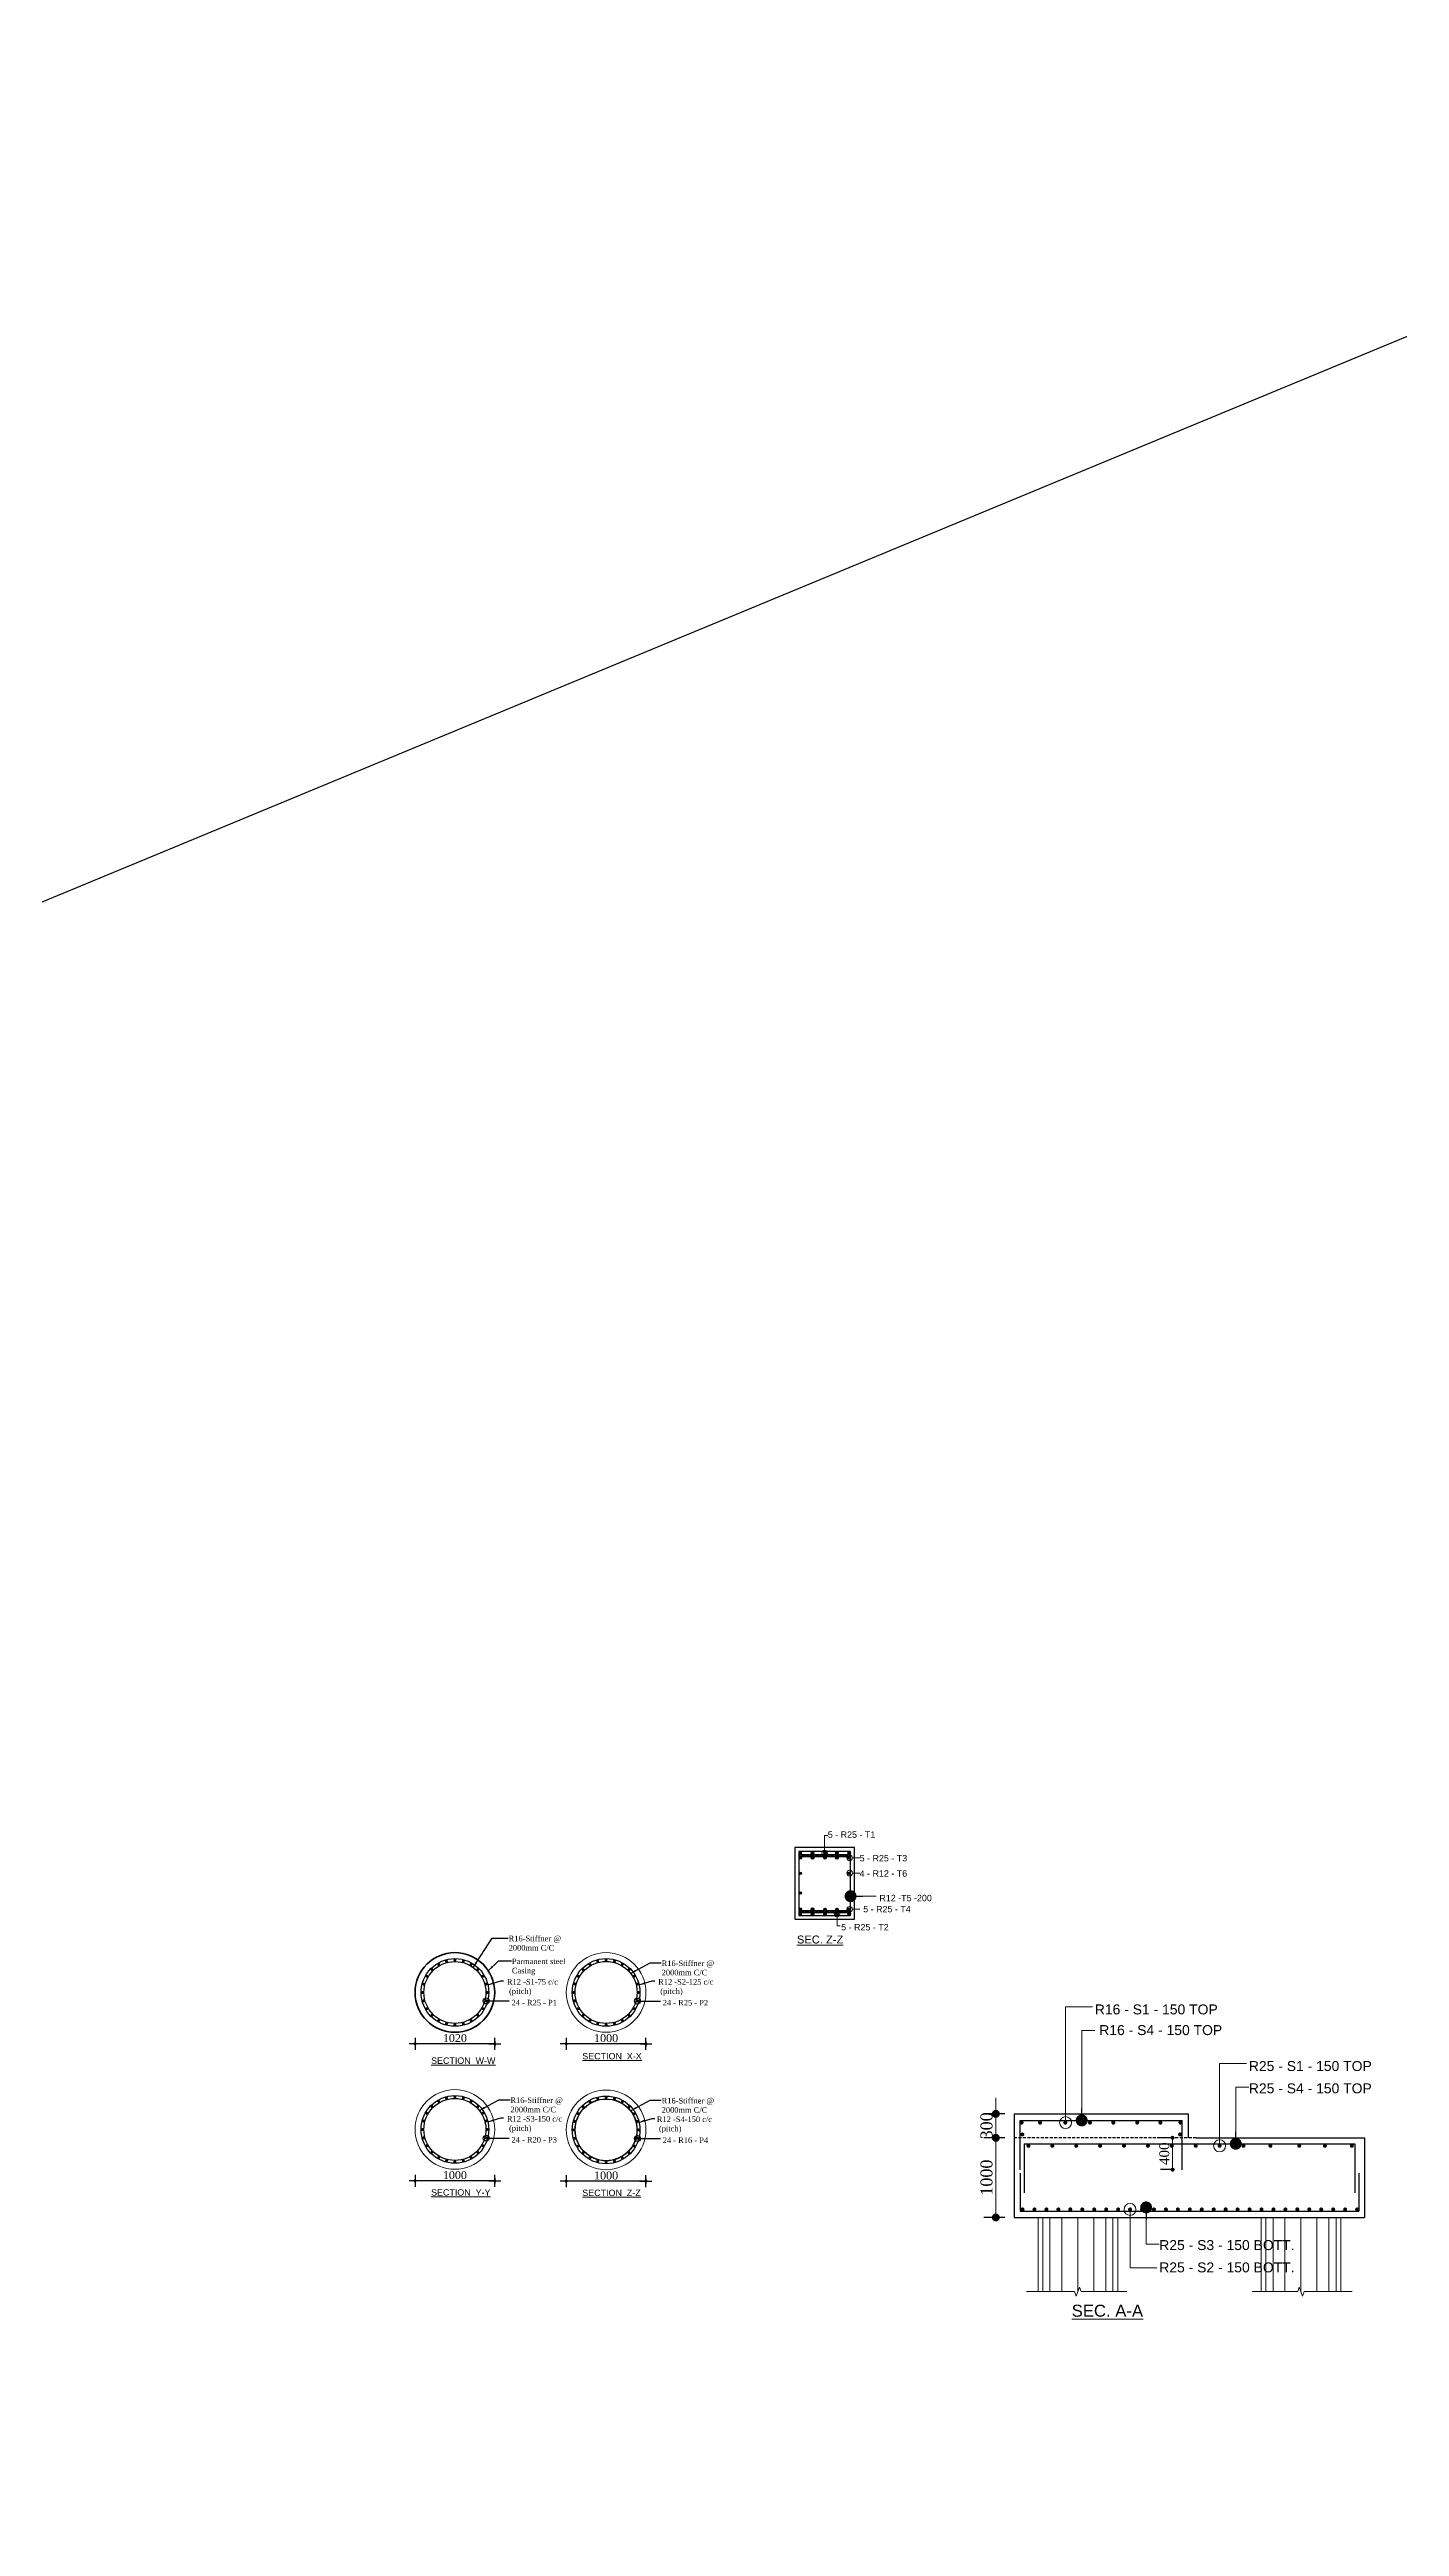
# Model space of a CAD drawing. Header units: millimetres. Extents: x -452357 to 35267, y 81803 to 461763.
# Drawn here: x -206361 to -189416, y 304254 to 335349 of the extents above; entities that cross this region are included whole.
import ezdxf

# ---------------------------------------------------------------- set-up
doc = ezdxf.new("R2010")
doc.units = ezdxf.units.MM
doc.header["$PDMODE"] = 2
doc.linetypes.add('DASHED2', pattern=[0.375, 0.25, -0.125])
doc.layers.get('Defpoints').update_dxf_attribs({"lineweight": 13})
for name, color, linetype, lineweight in [('Abutment W Line', 30, 'Continuous', 18), ('Ber', 12, 'Continuous', 30), ('dim', 96, 'Continuous', 25), ('Dimision', 96, 'Continuous', 18), ('hatch', 65, 'Continuous', 15), ('Hatching', 65, 'Continuous', 20), ('L.L', 200, 'Continuous', 20), ('Pile', 11, 'Continuous', 15), ('Reinf.', 12, 'Continuous', 30), ('Rod', 12, 'Continuous', 30), ('Text', 7, 'Continuous', 15)]:
    doc.layers.add(name, color=color, linetype=linetype, lineweight=lineweight)
doc.layers.add('Pire Line', color=11, linetype='Continuous')
doc.styles.add('ROMANS', font='arial.ttf', dxfattribs={"height": 200})
doc.styles.get("Standard").update_dxf_attribs({"font": 'times.ttf'})
doc.linetypes.add('BATTING', pattern='A,0.00254,-2.54,[134,ltypeshp.shx,S=2.54,R=0,X=-2.54,Y=0],-5.08,[134,ltypeshp.shx,S=2.54,R=180,X=2.54,Y=0],-2.54', length=10.16254)
doc.dimstyles.new('ALTER', dxfattribs={"dimtxt": 110, "dimasz": 65, "dimexe": 95, "dimexo": 100, "dimgap": 30, "dimtad": 1, "dimdec": 0, "dimzin": 0, "dimdsep": 46, "dimtxsty": 'Standard', "dimblk": 'DOT', "dimcen": 35, "dimadec": 0, "dimazin": 0, "dimtfac": 1, "dimtdec": 0, "dimtofl": 0, "dimtmove": 0, "dimatfit": 3, "dimfxl": 1, "dimtolj": 1, "dimtzin": 0, "dimarcsym": 0})
doc.dimstyles.new('ISO-25', dxfattribs={"dimtxt": 175, "dimasz": 100, "dimexe": 65, "dimexo": 115.625, "dimgap": 40, "dimtad": 1, "dimtoh": 1, "dimdec": 0, "dimtxsty": 'Standard', "dimblk": 'DOT', "dimcen": 300, "dimclrd": 256, "dimclre": 256, "dimclrt": 256, "dimadec": 0, "dimazin": 0, "dimtfac": 1, "dimtdec": 0, "dimtix": 1, "dimtmove": 0, "dimatfit": 3, "dimldrblk": 'DOT', "dimfxl": 75, "dimlwd": -1, "dimarcsym": 0})
doc.dimstyles.new('ISO-70', dxfattribs={"dimscale": 0, "dimtxt": 70, "dimasz": 0.75, "dimexe": 35, "dimexo": 35, "dimgap": 20, "dimtad": 1, "dimdec": 0, "dimlfac": -1, "dimzin": 1, "dimdsep": 46, "dimtxsty": 'Standard', "dimblk": 'DIM', "dimcen": 60, "dimclrd": 256, "dimclre": 256, "dimclrt": 256, "dimadec": 0, "dimazin": 0, "dimtfac": 1, "dimtdec": 0, "dimtix": 1, "dimtofl": 0, "dimtmove": 0, "dimatfit": 3, "dimldrblk": 'DOT', "dimfxl": 35, "dimfxlon": 1, "dimtolj": 1, "dimlwd": -1, "dimarcsym": 0})

# ---------------------------------------------------------------- blocks, each defined once
blk = doc.blocks.new('_Dot')
at = {"color": 0, "linetype": 'ByBlock', "lineweight": -2}
blk.add_line((-0.5, 0), (-1, 0), dxfattribs=at)
at = {"color": 0, "linetype": 'ByBlock', "const_width": 0.5}
blk.add_lwpolyline([(-0.25, 0, 1), (0.25, 0, 1)], format="xyb", close=True, dxfattribs=at)
blk = doc.blocks.new('DIM')
at = {"layer": 'dim'}
for p, q in [((-101, 0), (101, 0)), ((0, -101), (0, 101))]:
    blk.add_line(p, q, dxfattribs=at)
at = {"layer": 'dim', "const_width": 25.4}
blk.add_lwpolyline([(-13, 0, 1), (13, 0, 1)], format="xyb", close=True, dxfattribs=at)
blk = doc.blocks.new('*D410')
at = {"layer": 'Defpoints', "color": 0, "ltscale": 30, "transparency": 16777216}
for p in [(-199875, 310957), (-198875, 310957), (-199875, 310313)]:
    blk.add_point(p, dxfattribs=at)
at = {"layer": 'dim', "lineweight": -2, "ltscale": 30, "transparency": 16777216}
for p, q in [((-199875, 310348), (-199875, 310278)), ((-198875, 310348), (-198875, 310278))]:
    blk.add_line(p, q, dxfattribs=at)
at = {"layer": 'dim', "ltscale": 30, "transparency": 16777216}
blk.add_line((-198876, 310313), (-199874, 310313), dxfattribs=at)
at = {"layer": 'dim', "ltscale": 30, "transparency": 16777216, "xscale": 0.75, "yscale": 0.75, "zscale": 0.75, "rotation": 180}
blk.add_blockref('DIM', (-199875, 310313), dxfattribs=at)
at = {"layer": 'dim', "ltscale": 30, "transparency": 16777216, "xscale": 0.75, "yscale": 0.75, "zscale": 0.75}
blk.add_blockref('DIM', (-198875, 310313), dxfattribs=at)
at = {"layer": 'dim', "ltscale": 30, "transparency": 16777216, "insert": (-199375, 310384), "char_height": 100, "attachment_point": 5}
blk.add_mtext('\\A1;1000', dxfattribs=at)
blk = doc.blocks.new('*U328')
at = {"layer": 'Reinf.', "ltscale": 30, "const_width": 18}
blk.add_lwpolyline([(-1, 9, 1), (1, -9, 1)], format="xyb", close=True, dxfattribs=at)
blk = doc.blocks.new('*U329')
at = {"color": 0, "linetype": 'ByBlock', "lineweight": -2, "transparency": 16777216}
for p, rotation in [((-301275, 128801), 240), ((-301211, 128885), 225), ((-301126, 128950), 209.9999999999999), ((-301028, 128990), 194.9999999999999), ((-300923, 129004), 180), ((-300818, 128990), 165), ((-300720, 128950), 150), ((-300636, 128885), 135), ((-300571, 128801), 120), ((-301330, 128597), 270), ((-301316, 128703), 255), ((-301316, 128492), 285), ((-300530, 128703), 105), ((-300530, 128492), 75.00000000000001), ((-300516, 128597), 90), ((-301275, 128394), 299.9999999999999), ((-301211, 128310), 315.0000000000001), ((-301126, 128245), 330.0000000000001), ((-301028, 128205), 345), ((-300818, 128205), 14.99999999999997), ((-300720, 128245), 30), ((-300636, 128310), 44.99999999999999), ((-300571, 128394), 59.99999999999997)]:
    blk.add_blockref('*U328', p, dxfattribs=dict(at, rotation=rotation))
blk.add_blockref('*U328', (-300923, 128191), dxfattribs=at)
blk = doc.blocks.new('*D345')
at = {"layer": 'Defpoints', "color": 0, "ltscale": 30, "transparency": 16777216}
for p in [(-201773, 309238), (-200773, 309238), (-201773, 308593)]:
    blk.add_point(p, dxfattribs=at)
at = {"layer": 'dim', "lineweight": -2, "ltscale": 30, "transparency": 16777216}
for p, q in [((-201773, 308628), (-201773, 308558)), ((-200773, 308628), (-200773, 308558))]:
    blk.add_line(p, q, dxfattribs=at)
at = {"layer": 'dim', "ltscale": 30, "transparency": 16777216}
blk.add_line((-200774, 308593), (-201772, 308593), dxfattribs=at)
at = {"layer": 'dim', "ltscale": 30, "transparency": 16777216, "xscale": 0.75, "yscale": 0.75, "zscale": 0.75, "rotation": 180}
blk.add_blockref('DIM', (-201773, 308593), dxfattribs=at)
at = {"layer": 'dim', "ltscale": 30, "transparency": 16777216, "xscale": 0.75, "yscale": 0.75, "zscale": 0.75}
blk.add_blockref('DIM', (-200773, 308593), dxfattribs=at)
at = {"layer": 'dim', "ltscale": 30, "transparency": 16777216, "insert": (-201273, 308664), "char_height": 100, "attachment_point": 5}
blk.add_mtext('\\A1;1000', dxfattribs=at)
blk = doc.blocks.new('*U322')
at = {"layer": 'Reinf.', "ltscale": 30, "const_width": 18}
blk.add_lwpolyline([(-1, 9, 1), (1, -9, 1)], format="xyb", close=True, dxfattribs=at)
blk = doc.blocks.new('*U323')
at = {"color": 0, "linetype": 'ByBlock', "lineweight": -2, "transparency": 16777216}
for p, rotation in [((-301275, 128801), 240), ((-301211, 128885), 225), ((-301126, 128950), 209.9999999999999), ((-301028, 128990), 194.9999999999999), ((-300923, 129004), 180), ((-300818, 128990), 165), ((-300720, 128950), 150), ((-300636, 128885), 135), ((-300571, 128801), 120), ((-301330, 128597), 270), ((-301316, 128703), 255), ((-301316, 128492), 285), ((-300530, 128703), 105), ((-300530, 128492), 75.00000000000001), ((-300516, 128597), 90), ((-301275, 128394), 299.9999999999999), ((-301211, 128310), 315.0000000000001), ((-301126, 128245), 330.0000000000001), ((-301028, 128205), 345), ((-300818, 128205), 14.99999999999997), ((-300720, 128245), 30), ((-300636, 128310), 44.99999999999999), ((-300571, 128394), 59.99999999999997)]:
    blk.add_blockref('*U322', p, dxfattribs=dict(at, rotation=rotation))
blk.add_blockref('*U322', (-300923, 128191), dxfattribs=at)
blk = doc.blocks.new('*D350')
at = {"layer": 'Defpoints', "color": 0, "ltscale": 30, "transparency": 16777216}
for p in [(-201773, 310957), (-200773, 310957), (-201773, 310313)]:
    blk.add_point(p, dxfattribs=at)
at = {"layer": 'dim', "lineweight": -2, "ltscale": 30, "transparency": 16777216}
for p, q in [((-201773, 310348), (-201773, 310278)), ((-200773, 310348), (-200773, 310278))]:
    blk.add_line(p, q, dxfattribs=at)
at = {"layer": 'dim', "ltscale": 30, "transparency": 16777216}
blk.add_line((-200774, 310313), (-201772, 310313), dxfattribs=at)
at = {"layer": 'dim', "ltscale": 30, "transparency": 16777216, "xscale": 0.75, "yscale": 0.75, "zscale": 0.75, "rotation": 180}
blk.add_blockref('DIM', (-201773, 310313), dxfattribs=at)
at = {"layer": 'dim', "ltscale": 30, "transparency": 16777216, "xscale": 0.75, "yscale": 0.75, "zscale": 0.75}
blk.add_blockref('DIM', (-200773, 310313), dxfattribs=at)
at = {"layer": 'dim', "ltscale": 30, "transparency": 16777216, "insert": (-201273, 310384), "char_height": 100, "attachment_point": 5}
blk.add_mtext('\\A1;1020', dxfattribs=at)
blk = doc.blocks.new('*U324')
at = {"layer": 'Reinf.', "ltscale": 30, "const_width": 18}
blk.add_lwpolyline([(-1, 9, 1), (1, -9, 1)], format="xyb", close=True, dxfattribs=at)
blk = doc.blocks.new('*U325')
at = {"color": 0, "linetype": 'ByBlock', "lineweight": -2, "transparency": 16777216}
for p, rotation in [((-301275, 128801), 240), ((-301211, 128885), 225), ((-301126, 128950), 209.9999999999999), ((-301028, 128990), 194.9999999999999), ((-300923, 129004), 180), ((-300818, 128990), 165), ((-300720, 128950), 150), ((-300636, 128885), 135), ((-300571, 128801), 120), ((-301330, 128597), 270), ((-301316, 128703), 255), ((-301316, 128492), 285), ((-300530, 128703), 105), ((-300530, 128492), 75.00000000000001), ((-300516, 128597), 90), ((-301275, 128394), 299.9999999999999), ((-301211, 128310), 315.0000000000001), ((-301126, 128245), 330.0000000000001), ((-301028, 128205), 345), ((-300818, 128205), 14.99999999999997), ((-300720, 128245), 30), ((-300636, 128310), 44.99999999999999), ((-300571, 128394), 59.99999999999997)]:
    blk.add_blockref('*U324', p, dxfattribs=dict(at, rotation=rotation))
blk.add_blockref('*U324', (-300923, 128191), dxfattribs=at)
blk = doc.blocks.new('*D428')
at = {"layer": 'Defpoints', "color": 0, "ltscale": 3, "transparency": 16777216}
for p in [(-194253, 309433), (-194483, 309133), (-194253, 309133)]:
    blk.add_point(p, dxfattribs=at)
at = {"layer": 'Dimision', "color": 1, "lineweight": -2, "ltscale": 3, "transparency": 16777216}
for p, q in [((-194369, 309433), (-194633, 309433)), ((-194369, 309133), (-194633, 309133))]:
    blk.add_line(p, q, dxfattribs=at)
at = {"layer": 'Dimision', "ltscale": 3, "transparency": 16777216}
for p, q in [((-194483, 309533), (-194483, 309633)), ((-194483, 309433), (-194483, 309133)), ((-194483, 309033), (-194483, 308933))]:
    blk.add_line(p, q, dxfattribs=at)
at = {"layer": 'Dimision', "ltscale": 3, "transparency": 16777216, "xscale": 100, "yscale": 100, "zscale": 100}
for p, rotation in [((-194483, 309433), 270), ((-194483, 309133), 90)]:
    blk.add_blockref('_Dot', p, dxfattribs=dict(at, rotation=rotation))
at = {"layer": 'Dimision', "ltscale": 3, "transparency": 16777216, "insert": (-194599, 309283), "char_height": 150, "attachment_point": 5, "rotation": 90}
blk.add_mtext('300', dxfattribs=at)
blk = doc.blocks.new('*D429')
at = {"layer": 'Defpoints', "color": 0, "ltscale": 0.25, "transparency": 16777216}
for p in [(-194253, 309133), (-194483, 308133), (-194253, 308133)]:
    blk.add_point(p, dxfattribs=at)
at = {"layer": 'Dimision', "color": 1, "lineweight": -2, "ltscale": 0.25, "transparency": 16777216}
for p, q in [((-194369, 309133), (-194633, 309133)), ((-194369, 308133), (-194633, 308133))]:
    blk.add_line(p, q, dxfattribs=at)
at = {"layer": 'Dimision', "ltscale": 0.25, "transparency": 16777216}
blk.add_line((-194483, 309033), (-194483, 308233), dxfattribs=at)
at = {"layer": 'Dimision', "ltscale": 0.25, "transparency": 16777216, "xscale": 100, "yscale": 100, "zscale": 100}
for p, rotation in [((-194483, 309133), 90), ((-194483, 308133), 270)]:
    blk.add_blockref('_Dot', p, dxfattribs=dict(at, rotation=rotation))
at = {"layer": 'Dimision', "ltscale": 0.25, "transparency": 16777216, "insert": (-194599, 308633), "char_height": 150, "attachment_point": 5, "rotation": 90}
blk.add_mtext('1000', dxfattribs=at)
blk = doc.blocks.new('*D430')
at = {"layer": 'Defpoints', "color": 0, "ltscale": 3, "transparency": 16777216}
for p in [(-192264, 309133), (-192143, 309133), (-192143, 308733)]:
    blk.add_point(p, dxfattribs=at)
at = {"layer": 'Dimision', "color": 1, "lineweight": -2, "ltscale": 3, "transparency": 16777216}
for p, q in [((-192259, 309133), (-192414, 309133)), ((-192259, 308733), (-192414, 308733))]:
    blk.add_line(p, q, dxfattribs=at)
at = {"layer": 'Dimision', "ltscale": 3, "transparency": 16777216}
blk.add_line((-192264, 308783), (-192264, 309083), dxfattribs=at)
at = {"layer": 'Dimision', "ltscale": 3, "transparency": 16777216, "xscale": 50, "yscale": 50, "zscale": 50}
for p, rotation in [((-192264, 309133), 90), ((-192264, 308733), 270)]:
    blk.add_blockref('_Dot', p, dxfattribs=dict(at, rotation=rotation))
at = {"layer": 'Dimision', "ltscale": 3, "transparency": 16777216, "insert": (-192368, 308933), "char_height": 125, "attachment_point": 5, "rotation": 90}
blk.add_mtext('400', dxfattribs=at)
blk = doc.blocks.new('*D338')
at = {"layer": 'Defpoints', "color": 0, "ltscale": 30, "transparency": 16777216}
for p in [(-199875, 309233), (-198875, 309233), (-199875, 308588)]:
    blk.add_point(p, dxfattribs=at)
at = {"layer": 'dim', "lineweight": -2, "ltscale": 30, "transparency": 16777216}
for p, q in [((-199875, 308623), (-199875, 308553)), ((-198875, 308623), (-198875, 308553))]:
    blk.add_line(p, q, dxfattribs=at)
at = {"layer": 'dim', "ltscale": 30, "transparency": 16777216}
blk.add_line((-198876, 308588), (-199874, 308588), dxfattribs=at)
at = {"layer": 'dim', "ltscale": 30, "transparency": 16777216, "xscale": 0.75, "yscale": 0.75, "zscale": 0.75, "rotation": 180}
blk.add_blockref('DIM', (-199875, 308588), dxfattribs=at)
at = {"layer": 'dim', "ltscale": 30, "transparency": 16777216, "xscale": 0.75, "yscale": 0.75, "zscale": 0.75}
blk.add_blockref('DIM', (-198875, 308588), dxfattribs=at)
at = {"layer": 'dim', "ltscale": 30, "transparency": 16777216, "insert": (-199375, 308659), "char_height": 100, "attachment_point": 5}
blk.add_mtext('\\A1;1000', dxfattribs=at)
blk = doc.blocks.new('*U326')
at = {"layer": 'Reinf.', "ltscale": 30, "const_width": 18}
blk.add_lwpolyline([(-1, 9, 1), (1, -9, 1)], format="xyb", close=True, dxfattribs=at)
blk = doc.blocks.new('*U327')
at = {"color": 0, "linetype": 'ByBlock', "lineweight": -2, "transparency": 16777216}
for p, rotation in [((-301275, 128801), 240), ((-301211, 128885), 225), ((-301126, 128950), 209.9999999999999), ((-301028, 128990), 194.9999999999999), ((-300923, 129004), 180), ((-300818, 128990), 165), ((-300720, 128950), 150), ((-300636, 128885), 135), ((-300571, 128801), 120), ((-301330, 128597), 270), ((-301316, 128703), 255), ((-301316, 128492), 285), ((-300530, 128703), 105), ((-300530, 128492), 75.00000000000001), ((-300516, 128597), 90), ((-301275, 128394), 299.9999999999999), ((-301211, 128310), 315.0000000000001), ((-301126, 128245), 330.0000000000001), ((-301028, 128205), 345), ((-300818, 128205), 14.99999999999997), ((-300720, 128245), 30), ((-300636, 128310), 44.99999999999999), ((-300571, 128394), 59.99999999999997)]:
    blk.add_blockref('*U326', p, dxfattribs=dict(at, rotation=rotation))
blk.add_blockref('*U326', (-300923, 128191), dxfattribs=at)

msp = doc.modelspace()

# ---------------------------------------------------------------- hatches: boundary and pattern name
at = {"layer": 'Hatching', "ltscale": 3}
h = msp.add_hatch(dxfattribs=at)
h.set_pattern_fill('ANSI31', color=256, scale=5, style=0)
h.set_pattern_definition([(45, (72466.719, 187475.487), (-11.22532015, 11.22532015), [])])
h.paths.add_polyline_path([(-196306.2, 312665.2), (-196956.2, 312665.2), (-196956.2, 312691.1), (-196306.2, 312691.1)])
h = msp.add_hatch(dxfattribs=at)
h.set_pattern_fill('ANSI31', color=256, scale=5, style=0)
h.set_pattern_definition([(315, (72466.719, 437175.666), (-11.22532015, -11.22532015), [])])
h.paths.add_polyline_path([(-196306.2, 311986), (-196956.2, 311986), (-196956.2, 311960), (-196306.2, 311960)])
at = {"layer": 'Rod', "ltscale": 3}
for points in [[(-196921.3, 312709.1, -1), (-196953.3, 312709.1, -1)], [(-196921.3, 312647.2, -1), (-196953.3, 312647.2, -1)], [(-196768.4, 312709.3, -1), (-196800.4, 312709.3, -1)], [(-196768.4, 312647.4, -1), (-196800.4, 312647.4, -1)], [(-196611.1, 312710.4, -1), (-196643.1, 312710.4, -1)], [(-196611.1, 312648.5, -1), (-196643.1, 312648.5, -1)], [(-196461.6, 312710.4, -1), (-196493.6, 312710.4, -1)], [(-196461.6, 312648.5, -1), (-196493.6, 312648.5, -1)], [(-196307.7, 312707.1, -1), (-196339.7, 312707.1, -1)], [(-196307.7, 312647, -1), (-196339.7, 312647, -1)], [(-196921.3, 312452.8, 1), (-196953.3, 312452.8, 1)], [(-196921.3, 312206.6, 1), (-196953.3, 312206.6, 1)], [(-196341.2, 312452.8, -1), (-196309.2, 312452.8, -1)], [(-196341.2, 312206.6, -1), (-196309.2, 312206.6, -1)], [(-196921.3, 312002.8, 1), (-196953.3, 312002.8, 1)], [(-196921.3, 311942, 1), (-196953.3, 311942, 1)], [(-196768.4, 312002.6, 1), (-196800.4, 312002.6, 1)], [(-196768.4, 311941.8, 1), (-196800.4, 311941.8, 1)], [(-196611.1, 312001.5, 1), (-196643.1, 312001.5, 1)], [(-196611.1, 311940.7, 1), (-196643.1, 311940.7, 1)], [(-196461.6, 312001.5, 1), (-196493.6, 312001.5, 1)], [(-196461.6, 311940.7, 1), (-196493.6, 311940.7, 1)], [(-196307.7, 312003, 1), (-196339.7, 312003, 1)], [(-196307.7, 311944, 1), (-196339.7, 311944, 1)]]:
    msp.add_hatch(color=256, dxfattribs=at).paths.add_polyline_path(points)

# ---------------------------------------------------------------- linework, layer by layer
at = {"layer": 'Abutment W Line'}
for points in [[(-192839.1, 307201.4), (-193412.4, 307201.4), (-193432.7, 307257), (-193473.2, 307145.8), (-193493.4, 307201.4), (-194097.6, 307201.4)], [(-191266.8, 307201.4), (-190693.4, 307201.4), (-190673.2, 307257), (-190632.7, 307145.8), (-190612.4, 307201.4), (-190008.3, 307201.4)]]:
    msp.add_lwpolyline(points, dxfattribs=at)
at = {"layer": 'Ber', "ltscale": 3}
for p, q in [((-194177.9, 309351.4), (-192142.9, 309351.4)), ((-194177.9, 308732.5), (-194177.9, 309351.4)), ((-192142.9, 308732.5), (-192142.9, 309351.4)), ((-194127.9, 309057.9), (-189977.9, 309057.9)), ((-194127.9, 309057.9), (-194127.9, 308443.6)), ((-189977.9, 309057.9), (-189977.9, 308443.6)), ((-194177.9, 308689.4), (-194177.9, 308211.8)), ((-189927.9, 308689.4), (-189927.9, 308211.8)), ((-194177.9, 308211.8), (-189927.9, 308211.8))]:
    msp.add_line(p, q, dxfattribs=at)
at = {"layer": 'Ber', "ltscale": 0.25, "const_width": 25}
for points in [[(-194171.7, 309323.7, -1), (-194146.7, 309323.7, -1)], [(-194162.5, 309174.8, -1), (-194137.5, 309174.8, -1)], [(-193941.2, 309323.7, -1), (-193916.2, 309323.7, -1)], [(-193622, 309323.7, -1), (-193597, 309323.7, -1)], [(-193313.4, 309323.7, -1), (-193288.4, 309323.7, -1)], [(-193020.3, 309323.7, -1), (-192995.3, 309323.7, -1)], [(-192720.3, 309323.7, -1), (-192695.3, 309323.7, -1)], [(-192429.3, 309323.7, -1), (-192404.3, 309323.7, -1)], [(-192157.1, 309174.8, 1), (-192182.1, 309174.8, 1)], [(-192178.1, 309323.7, -1), (-192153.1, 309323.7, -1)], [(-194086, 309032.1, -1), (-194061, 309032.1, -1)], [(-193786, 309032.1, -1), (-193761, 309032.1, -1)], [(-193486, 309032.1, -1), (-193461, 309032.1, -1)], [(-193186, 309032.1, -1), (-193161, 309032.1, -1)], [(-192886, 309032.1, -1), (-192861, 309032.1, -1)], [(-192586, 309032.1, -1), (-192561, 309032.1, -1)], [(-192286, 309032.1, -1), (-192261, 309032.1, -1)], [(-191986, 309032.1, -1), (-191961, 309032.1, -1)], [(-191686, 309032.1, -1), (-191661, 309032.1, -1)], [(-191386, 309032.1, -1), (-191361, 309032.1, -1)], [(-191048.1, 309032.1, -1), (-191023.1, 309032.1, -1)], [(-190686, 309032.1, -1), (-190661, 309032.1, -1)], [(-190339.2, 309032.1, 1), (-190364.2, 309032.1, 1)], [(-190025.9, 309032.1, -1), (-190000.9, 309032.1, -1)], [(-194160.1, 308233.8, -1), (-194135.1, 308233.8, -1)], [(-194010.1, 308233.8, -1), (-193985.1, 308233.8, -1)], [(-193860.1, 308233.8, -1), (-193835.1, 308233.8, -1)], [(-193710.1, 308233.8, -1), (-193685.1, 308233.8, -1)], [(-193560.1, 308233.8, -1), (-193535.1, 308233.8, -1)], [(-193410.1, 308233.8, -1), (-193385.1, 308233.8, -1)], [(-193260.1, 308233.8, -1), (-193235.1, 308233.8, -1)], [(-193110.1, 308233.8, -1), (-193085.1, 308233.8, -1)], [(-192960.1, 308233.8, -1), (-192935.1, 308233.8, -1)], [(-192810.1, 308233.8, -1), (-192785.1, 308233.8, -1)], [(-192660.1, 308233.8, -1), (-192635.1, 308233.8, -1)], [(-192510.1, 308233.8, -1), (-192485.1, 308233.8, -1)], [(-192360.1, 308233.8, -1), (-192335.1, 308233.8, -1)], [(-192210.1, 308233.8, -1), (-192185.1, 308233.8, -1)], [(-192060.1, 308233.8, -1), (-192035.1, 308233.8, -1)], [(-191910.1, 308233.8, -1), (-191885.1, 308233.8, -1)], [(-191760.1, 308233.8, -1), (-191735.1, 308233.8, -1)], [(-191610.1, 308233.8, -1), (-191585.1, 308233.8, -1)], [(-191460.1, 308233.8, -1), (-191435.1, 308233.8, -1)], [(-191310.1, 308233.8, -1), (-191285.1, 308233.8, -1)], [(-191160.1, 308233.8, -1), (-191135.1, 308233.8, -1)], [(-191010.1, 308233.8, -1), (-190985.1, 308233.8, -1)], [(-190860.1, 308233.8, -1), (-190835.1, 308233.8, -1)], [(-190710.1, 308233.8, -1), (-190685.1, 308233.8, -1)], [(-190560.1, 308233.8, -1), (-190535.1, 308233.8, -1)], [(-190410.1, 308233.8, -1), (-190385.1, 308233.8, -1)], [(-190260.1, 308233.8, -1), (-190235.1, 308233.8, -1)], [(-190110.1, 308233.8, -1), (-190085.1, 308233.8, -1)], [(-189960.1, 308233.8, -1), (-189935.1, 308233.8, -1)]]:
    msp.add_lwpolyline(points, format="xyb", close=True, dxfattribs=at)
at = {"layer": 'Dimision', "ltscale": 5}
for p, q in [((-196631.7, 312742), (-196631.7, 312927.7)), ((-196631.7, 312927.7), (-196591.1, 312927.7)), ((-196282.4, 312648), (-196191.3, 312648)), ((-196282.4, 312456.5), (-196191.3, 312456.5)), ((-196475.8, 311909.1), (-196475.8, 311792.1)), ((-196282.4, 312001.6), (-196191.3, 312001.6)), ((-196475.8, 311792.1), (-196435.3, 311792.1))]:
    msp.add_line(p, q, dxfattribs=at)
for centre in [(-196631.7, 312706.4), (-196318, 312648), (-196318, 312456.5), (-196475.8, 311944.8), (-196318, 312001.6)]:
    msp.add_circle(centre, 35.6, dxfattribs=at)
at = {"layer": 'hatch', "ltscale": 3}
for p, q in [((-193893.3, 307201.4), (-193893.3, 308132.5)), ((-193802.9, 307201.4), (-193802.9, 308132.5)), ((-193802.9, 307201.4), (-193802.9, 308132.5)), ((-193652.9, 307201.4), (-193652.9, 308132.5)), ((-193452.9, 307201.4), (-193452.9, 308132.5)), ((-193452.9, 307201.4), (-193452.9, 308132.5)), ((-193452.9, 307201.4), (-193452.9, 308132.5)), ((-193452.9, 307201.4), (-193452.9, 308132.5)), ((-193252.9, 307201.4), (-193252.9, 308132.5)), ((-193102.9, 307201.4), (-193102.9, 308132.5)), ((-193102.9, 307201.4), (-193102.9, 308132.5)), ((-193012.5, 307201.4), (-193012.5, 308132.5)), ((-191093.3, 307201.4), (-191093.3, 308132.5)), ((-191002.9, 307201.4), (-191002.9, 308132.5)), ((-191002.9, 307201.4), (-191002.9, 308132.5)), ((-190852.9, 307201.4), (-190852.9, 308132.5)), ((-190652.9, 307201.4), (-190652.9, 308132.5)), ((-190652.9, 307201.4), (-190652.9, 308132.5)), ((-190652.9, 307201.4), (-190652.9, 308132.5)), ((-190652.9, 307201.4), (-190652.9, 308132.5)), ((-190452.9, 307201.4), (-190452.9, 308132.5)), ((-190302.9, 307201.4), (-190302.9, 308132.5)), ((-190302.9, 307201.4), (-190302.9, 308132.5)), ((-190212.5, 307201.4), (-190212.5, 308132.5))]:
    msp.add_line(p, q, dxfattribs=at)
at = {"layer": 'L.L', "ltscale": 5}
for centre in [(-199374.8, 310957.3), (-201273.1, 309237.5), (-199374.8, 309232.6)]:
    msp.add_circle(centre, 500, dxfattribs=at)
at = {"layer": 'Pile', "ltscale": 3}
for points in [[(-193952.9, 308132.5), (-193952.9, 307201.4)], [(-192952.9, 308132.5), (-192952.9, 307201.4)], [(-191152.9, 308132.5), (-191152.9, 307201.4)], [(-190152.9, 308132.5), (-190152.9, 307201.4)]]:
    msp.add_lwpolyline(points, dxfattribs=at)
at = {"layer": 'Pire Line', "ltscale": 3}
for p, q in [((-196956.2, 312691.1), (-196306.2, 312691.1)), ((-196956.2, 312665.2), (-196306.2, 312665.2)), ((-196956.2, 311986), (-196306.2, 311986)), ((-196956.2, 311960), (-196306.2, 311960)), ((-194252.9, 309432.5), (-192067.9, 309432.5)), ((-194252.9, 309432.5), (-194252.9, 308132.5)), ((-192067.9, 309432.5), (-192067.9, 309132.5)), ((-191967.9, 309132.5), (-189852.9, 309132.5)), ((-189852.9, 309132.5), (-189852.9, 308132.5)), ((-194252.9, 308132.5), (-189852.9, 308132.5))]:
    msp.add_line(p, q, dxfattribs=at)
at = {"layer": 'Pire Line', "linetype": 'DASHED2', "ltscale": 150}
msp.add_line((-191967.9, 309132.5), (-194252.9, 309132.5), dxfattribs=at)
at = {"layer": 'Pire Line', "color": 2, "linetype": 'BATTING', "ltscale": 150}
msp.add_lwpolyline([(-138579.4, 293306.2), (-150893.5, 323035.1), (-180622.4, 335349.2), (-210351.3, 323035.1), (-222665.4, 293306.2), (-210351.3, 263577.2), (-180622.4, 251263.1), (-150893.5, 263577.2)], close=True, dxfattribs=at)
at = {"layer": 'Pire Line', "ltscale": 3}
msp.add_lwpolyline([(-197006.2, 312775.6), (-197006.2, 311875.6), (-196256.2, 311875.6), (-196256.2, 312775.6)], close=True, dxfattribs=at)
at = {"layer": 'Pire Line', "lineweight": 100, "ltscale": 3}
msp.add_circle((-201273.1, 310957.3), 500, dxfattribs=at)
at = {"layer": 'Rod', "ltscale": 0.1}
msp.add_lwpolyline([(-196956.2, 312725.6), (-196956.2, 311925.6), (-196306.2, 311925.6), (-196306.2, 312725.6)], close=True, dxfattribs=at)
at = {"layer": 'Rod'}
for centre in [(-196937.3, 312709.1), (-196937.3, 312647.2), (-196784.4, 312709.3), (-196784.4, 312647.4), (-196627.1, 312710.4), (-196627.1, 312648.5), (-196477.6, 312710.4), (-196477.6, 312648.5), (-196323.7, 312707.1), (-196323.7, 312647), (-196937.3, 312452.8), (-196937.3, 312206.6), (-196325.2, 312452.8), (-196325.2, 312206.6), (-196937.3, 312002.8), (-196937.3, 311942), (-196784.4, 312002.6), (-196784.4, 311941.8), (-196627.1, 312001.5), (-196627.1, 311940.7), (-196477.6, 312001.5), (-196477.6, 311940.7), (-196323.7, 312003), (-196323.7, 311944)]:
    msp.add_circle(centre, 16, dxfattribs=at)
at = {"layer": 'Rod', "ltscale": 0.1}
for centre, radius in [((-201273.1, 310957.3), 425), ((-201273.1, 310957.3), 388.6), ((-199374.8, 310957.3), 425), ((-199374.8, 310957.3), 389.3), ((-201273.1, 309237.5), 425), ((-201273.1, 309237.5), 389.3), ((-199374.8, 309232.6), 425), ((-199374.8, 309232.6), 389.3), ((-199374.8, 309232.6), 387.1)]:
    msp.add_circle(centre, radius, dxfattribs=at)

# ---------------------------------------------------------------- block references
for name, p in [('*U325', (99649.9, 182359.9)), ('*U329', (101548.2, 182359.9)), ('*U323', (99649.9, 180640.2)), ('*U327', (101548.2, 180635.2))]:
    msp.add_blockref(name, p)

# ---------------------------------------------------------------- texts
at = {"layer": 'Text', "style": 'ROMANS'}
for s, height, p in [('5 - R25 - T1', 80, (-196591.9, 312899.1)), ('5 - R25 - T3', 80, (-196192, 312603)), ('4 - R12 - T6', 80, (-196192, 312411.5)), ('5 - R25 - T4', 80, (-196147, 311964)), (' R12 -T5 -200', 80, (-195975.3, 312103.1)), ('%%USEC. Z-Z', 100, (-196979.3, 311572.2)), ('5 - R25 - T2', 80, (-196423.7, 311737.2)), ('R16 - S1 - 150 TOP', 125, (-193239.8, 310682.3)), ('R16 - S4 - 150 TOP', 125, (-193184, 310422.6)), ('R25 - S1 - 150 TOP', 125, (-191306.2, 309971.4)), ('R25 - S4 - 150 TOP', 125, (-191306.2, 309691.3)), ('R25 - S3 - 150 BOTT.', 125, (-192431.1, 307723.6)), ('R25 - S2 - 150 BOTT.', 125, (-192431.1, 307443.5)), ('%%USEC. A-A', 150, (-193530.6, 306887.2))]:
    msp.add_text(s, height=height, dxfattribs=at).set_placement(p)
at = {"layer": 'Text', "ltscale": 30, "char_height": 70, "attachment_point": 1}
for s, insert, width in [('R16-Stiffner @ 2000mm C/C', (-200598, 311669.6), 908.973), ('Parmanent steel\\PCasing', (-200557.7, 311383.7), 908.973), ('R16-Stiffner @ 2000mm C/C', (-198677.4, 311359.1), 908.973), ('R12 -S1-75 c/c\\P (pitch)', (-200619.7, 311125.6), 908.973), ('R12 -S2-125 c/c\\P (pitch)', (-198721.4, 311125.6), 908.973), ('24 - R25 - P1', (-200562.3, 310865.3), 7399.401), ('24 - R25 - P2', (-198664, 310864.3), 705.869), ('R12 -S3-150 c/c\\P (pitch)', (-200619.7, 309405.9), 908.973), ('R16-Stiffner @ 2000mm C/C', (-200575.7, 309639.4), 908.973), ('R12 -S4-150 c/c\\P (pitch)', (-198737.9, 309400.9), 908.973), ('R16-Stiffner @ 2000mm C/C', (-198677.4, 309634.4), 908.973), ('R16-Stiffner @ 2000mm C/C', (-198677.4, 309633.7), 908.973), ('24 - R20 - P3', (-200562.3, 309142.9), 549.458), ('24 - R16 - P4', (-198664, 309138), 844.93)]:
    msp.add_mtext(s, dxfattribs=dict(at, insert=insert, width=width))
at = {"layer": 'Text', "char_height": 80, "attachment_point": 1, "style": 'ROMANS'}
for s, insert, width in [('{\\LSECTION  W-W}', (-201571.6, 310141.5), 1503.268), ('{\\LSECTION  X-X}', (-199673.3, 310197.6), 1503.268), ('{\\LSECTION  Y-Y}', (-201571.6, 308487.2), 974.278), ('{\\LSECTION  Z-Z}', (-199673.3, 308482.3), 974.278)]:
    msp.add_mtext(s, dxfattribs=dict(at, insert=insert, width=width))

# ---------------------------------------------------------------- dimensions: what is measured, and where the dimension line sits
at = {"layer": 'dim', "ltscale": 30}
dim = msp.add_linear_dim(base=(-201773.1, 310313), p1=(-200773.1, 310957.3), p2=(-201773.1, 310957.3), text='1020', dimstyle='ISO-70', override={"dimscale": 1, "dimtxt": 100}, dxfattribs=at)
dim.commit()
dim.dimension.update_dxf_attribs({"geometry": '*D350', "text_midpoint": (-201273.1, 310383.9)})
for base, p1, p2, picture, middle in [((-199874.8, 310313), (-198874.8, 310957.3), (-199874.8, 310957.3), '*D410', (-199374.8, 310383.9)), ((-201773.1, 308593.3), (-200773.1, 309237.5), (-201773.1, 309237.5), '*D345', (-201273.1, 308664.1)), ((-199874.8, 308588.3), (-198874.8, 309232.6), (-199874.8, 309232.6), '*D338', (-199374.8, 308659.2))]:
    dim = msp.add_linear_dim(base=base, p1=p1, p2=p2, dimstyle='ISO-70', override={"dimscale": 1, "dimtxt": 100}, dxfattribs=at)
    dim.commit()
    dim.dimension.update_dxf_attribs({"geometry": picture, "text_midpoint": middle})
at = {"layer": 'Dimision', "ltscale": 3}
for base, p1, p2, override, picture, middle in [((-194482.8, 309132.5), (-194252.9, 309432.5), (-194252.9, 309132.5), {"dimtxt": 150, "dimexe": 150, "dimclre": 1}, '*D428', (-194599.1, 309282.5)), ((-192264, 309132.5), (-192142.9, 308732.5), (-192142.9, 309132.5), {"dimtxt": 125, "dimasz": 50, "dimexe": 150, "dimclre": 1}, '*D430', (-192367.6, 308932.5))]:
    dim = msp.add_linear_dim(base=base, p1=p1, p2=p2, angle=90, dimstyle='ISO-25', override=override, dxfattribs=at)
    dim.commit()
    dim.dimension.update_dxf_attribs({"geometry": picture, "text_midpoint": middle})
at = {"layer": 'Dimision', "ltscale": 0.25}
dim = msp.add_linear_dim(base=(-194482.8, 308132.5), p1=(-194252.9, 309132.5), p2=(-194252.9, 308132.5), angle=90, dimstyle='ISO-25', override={"dimtxt": 150, "dimexe": 150, "dimclre": 1, "dimtmove": 1}, dxfattribs=at)
dim.commit()
dim.dimension.update_dxf_attribs({"geometry": '*D429', "text_midpoint": (-194599.1, 308632.5)})

# ---------------------------------------------------------------- leaders
at = {"layer": 'dim', "ltscale": 30}
for points, override in [([(-201043.7, 311271), (-200805.6, 311641), (-200602.6, 311641)], {"dimasz": 75, "dimtad": 0}), ([(-200855.3, 311229.9), (-200723.7, 311355.1), (-200562.4, 311355.1)], {"dimasz": 75, "dimtad": 0}), ([(-199067.7, 311196.5), (-198821.1, 311330.5), (-198682, 311330.5)], {"dimasz": 75, "dimtad": 0}), ([(-200860.5, 311051.4), (-200695.7, 311101.6), (-200662.6, 311101.6)], {"dimasz": 75, "dimtad": 0}), ([(-198962.2, 311051.4), (-198797.4, 311101.6), (-198764.3, 311101.6)], {"dimasz": 75, "dimtad": 0}), ([(-200879.6, 310850.5), (-200589.8, 310850.5)], {"dimasz": 75, "dimtad": 0, "dimldrblk": 'DotBlank'}), ([(-198981.3, 310849.5), (-198691.5, 310849.5)], {"dimasz": 75, "dimtad": 0, "dimldrblk": 'DotBlank'}), ([(-200966, 309476.7), (-200719.4, 309610.7), (-200580.3, 309610.7)], {"dimasz": 75, "dimtad": 0}), ([(-199067.7, 309471.7), (-198821.1, 309605.8), (-198682, 309605.8)], {"dimasz": 75, "dimtad": 0}), ([(-199067.7, 309471.1), (-198821.1, 309605.1), (-198682, 309605.1)], {"dimasz": 75, "dimtad": 0}), ([(-200879.6, 309128.1), (-200589.8, 309128.1)], {"dimasz": 75, "dimtad": 0, "dimldrblk": 'DotBlank'}), ([(-200860.5, 309331.7), (-200695.7, 309381.9), (-200662.6, 309381.9)], {"dimasz": 75, "dimtad": 0}), ([(-198981.3, 309123.2), (-198691.5, 309123.2)], {"dimasz": 75, "dimtad": 0, "dimldrblk": 'DotBlank'}), ([(-198962.2, 309326.7), (-198797.4, 309376.9), (-198764.3, 309376.9)], {"dimasz": 75, "dimtad": 0})]:
    msp.add_leader(points, dimstyle='ALTER', override=override, dxfattribs=at)
at = {"layer": 'Dimision', "ltscale": 5}
for points, override in [([(-196306.2, 312166), (-195984.9, 312166)], {"dimasz": 150, "dimtad": 0}), ([(-193607.1, 309323.7), (-193607.1, 310777.3), (-193270.8, 310777.3)], {"dimasz": 150, "dimtad": 0, "dimldrblk": 'DotBlank'}), ([(-193404.5, 309351.4), (-193404.5, 310478.9), (-193239.8, 310478.9)], {"dimasz": 150, "dimtad": 0}), ([(-191673.5, 309032.1), (-191673.5, 310066.4), (-191337.3, 310066.4)], {"dimasz": 150, "dimtad": 0, "dimldrblk": 'DotBlank'}), ([(-191470.9, 309057.9), (-191470.9, 309768), (-191306.2, 309768)], {"dimasz": 150, "dimtad": 0}), ([(-192798.3, 308232.9), (-192798.3, 307498.6), (-192462.1, 307498.6)], {"dimasz": 150, "dimtad": 0, "dimldrblk": 'DotBlank'}), ([(-192595.7, 308258.9), (-192595.7, 307797), (-192431, 307797)], {"dimasz": 150, "dimtad": 0})]:
    msp.add_leader(points, dimstyle='ISO-25', override=override, dxfattribs=at)

doc.saveas('drawing.dxf')
